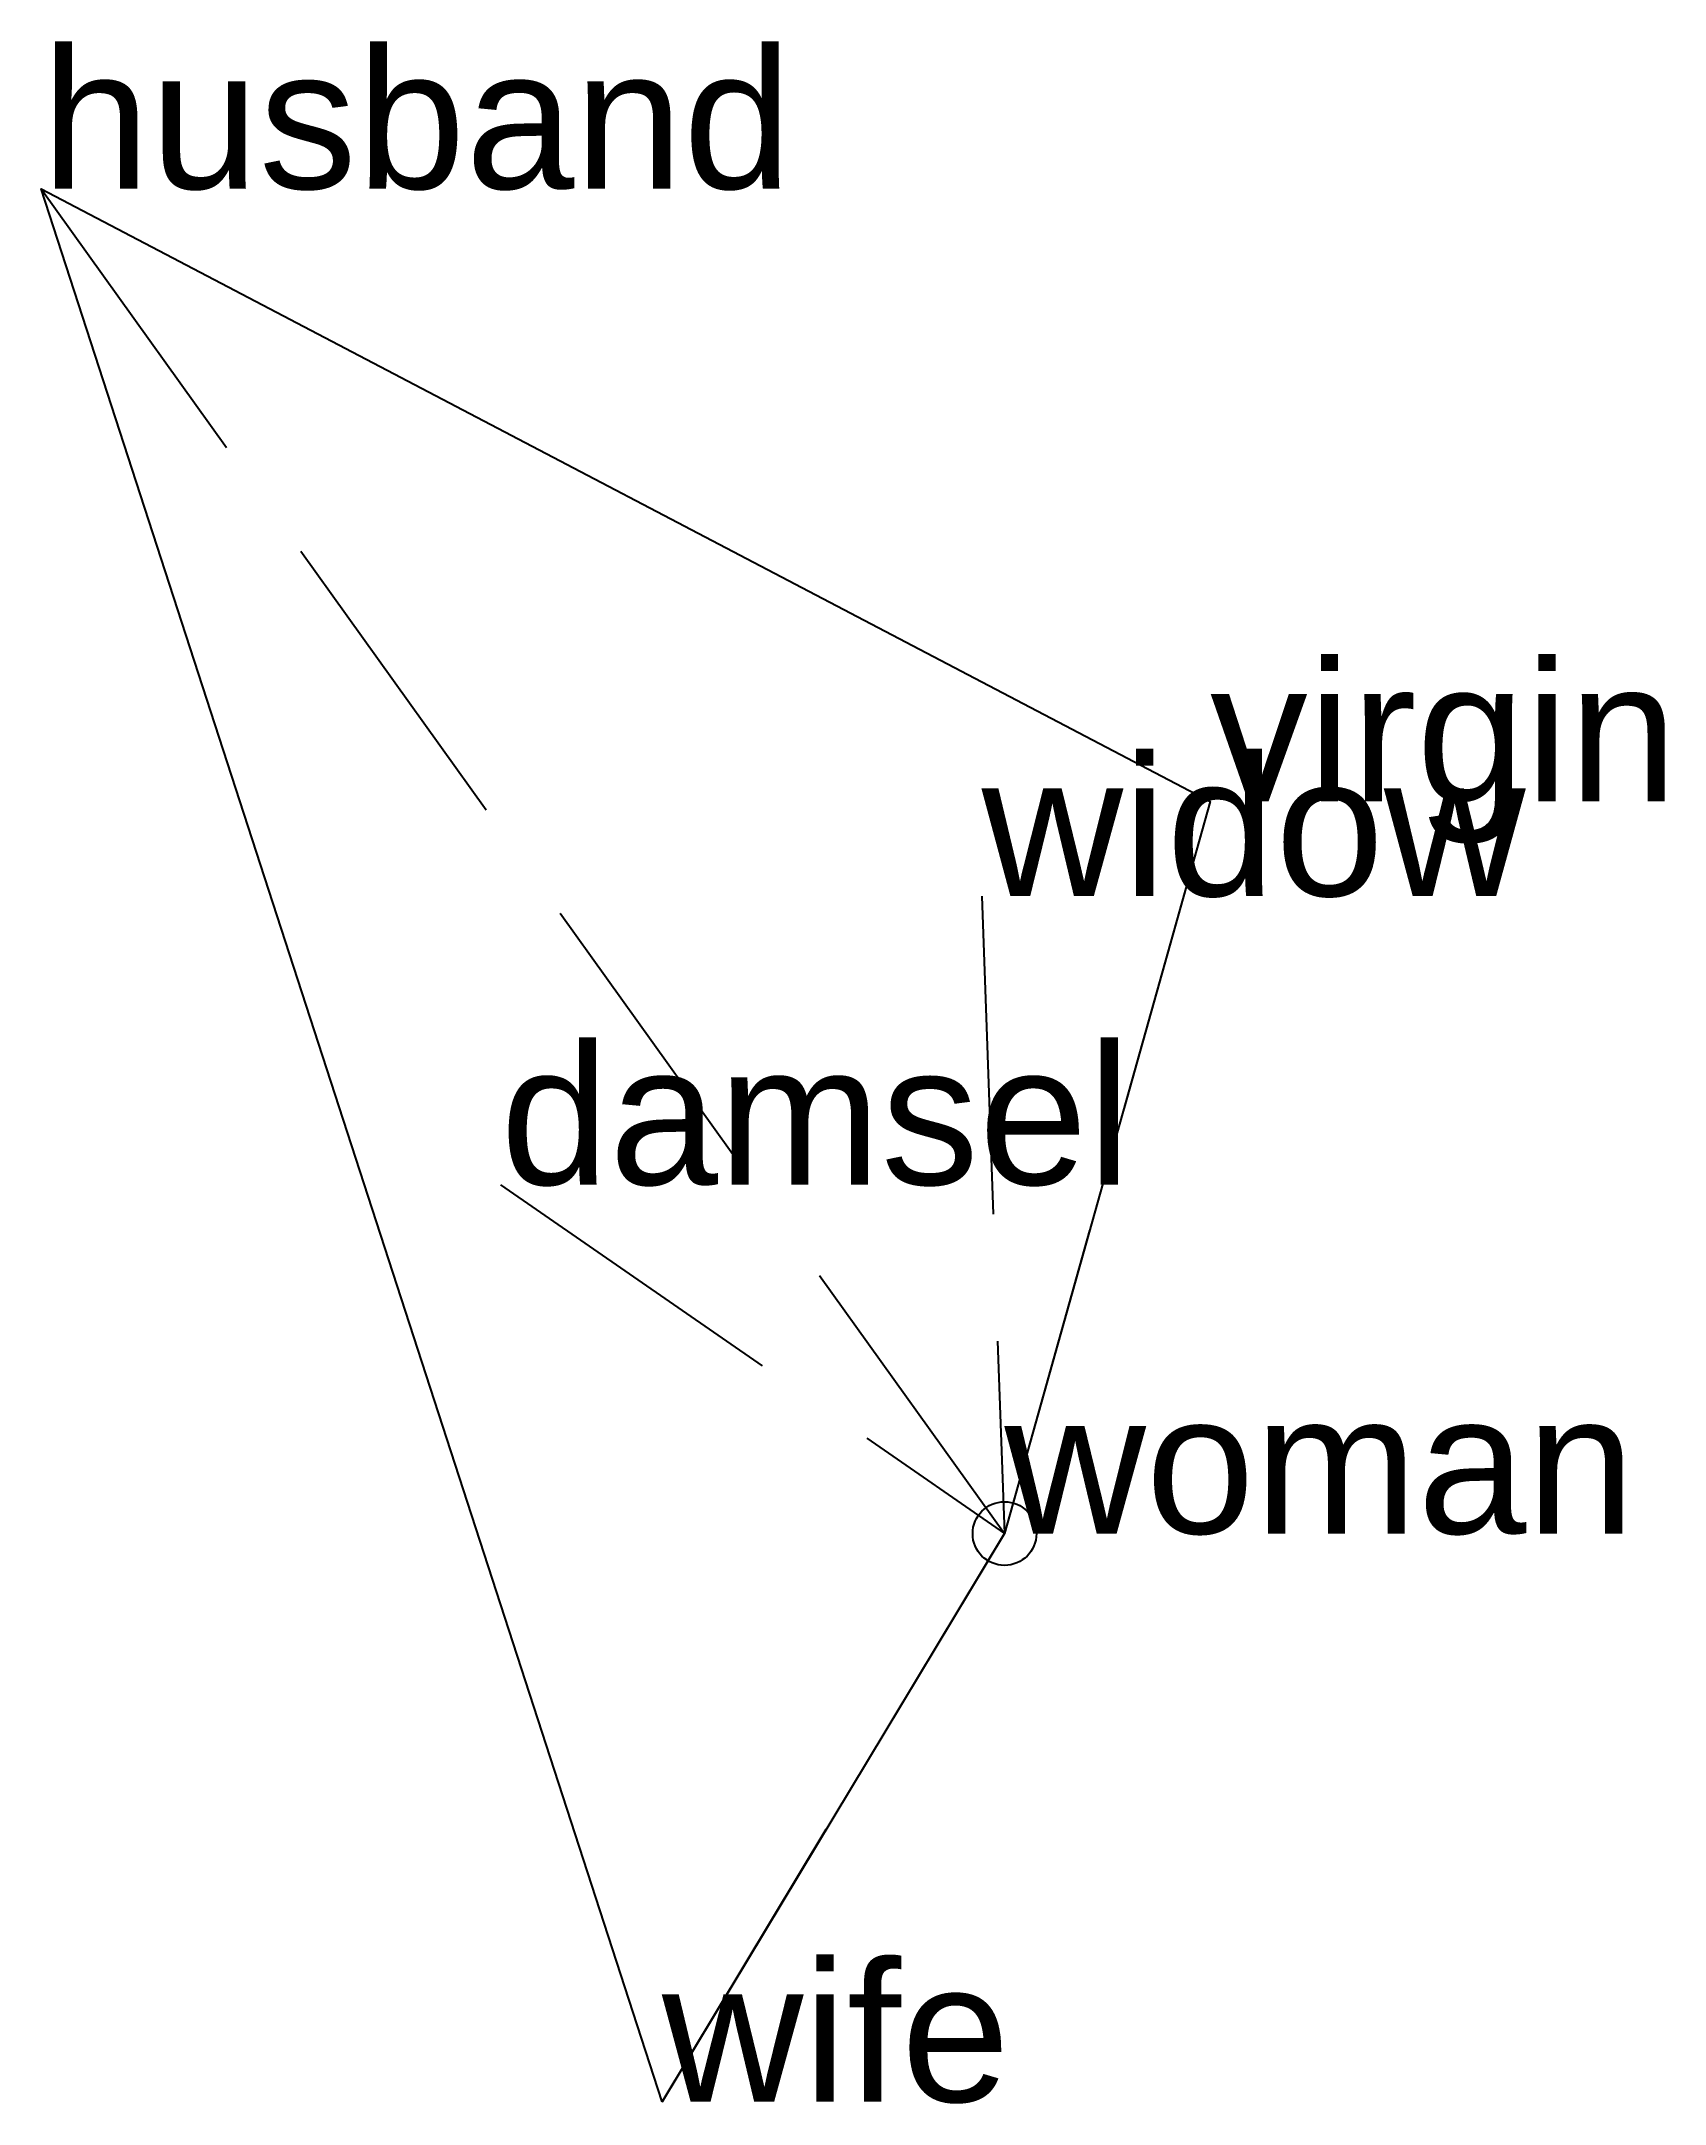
# Model space of a CAD drawing. Extents: x -0.76 to 0.52, y -0.45 to 1.17.
import ezdxf

# ---------------------------------------------------------------- set-up
doc = ezdxf.new("R2010")
doc.units = 0
doc.linetypes.add('DASHED2', pattern=[0.3, 0.25, -0.05])
doc.layers.add('TEXT', color=1, linetype='CONTINUOUS')
doc.styles.get("Standard").update_dxf_attribs({"font": 'arial.ttf'})

msp = doc.modelspace()

# ---------------------------------------------------------------- linework, layer by layer
at = {"linetype": 'DASHED2'}
for p in [(-0.7565, 1.0565), (0.1614, 0.5752), (-0.0179, 0.5009), (-0.3959, 0.2741), (-0.269, -0.4464), (0, 0)]:
    msp.add_line(p, (0, 0), dxfattribs=at)
msp.add_circle((0, 0), 0.025)
at = {"layer": 'OUTLINE', "linetype": 'CONTINUOUS'}
msp.add_polyline3d([(-0.269, -0.4464, 0), (-0.7565, 1.0565, 0), (0.1614, 0.5752, 0), (0, 0, 0), (-0.269, -0.4464, 0)], close=True, dxfattribs=at)

# ---------------------------------------------------------------- texts
at = {"layer": 'TEXT'}
for s, p in [('husband', (-0.7565, 1.0565)), ('virgin', (0.1614, 0.5752)), ('widow', (-0.0179, 0.5009)), ('damsel', (-0.3959, 0.2741)), ('woman', (0, 0)), ('wife', (-0.269, -0.4464))]:
    msp.add_text(s, height=0.11, dxfattribs=at).set_placement(p)

doc.saveas('drawing.dxf')
